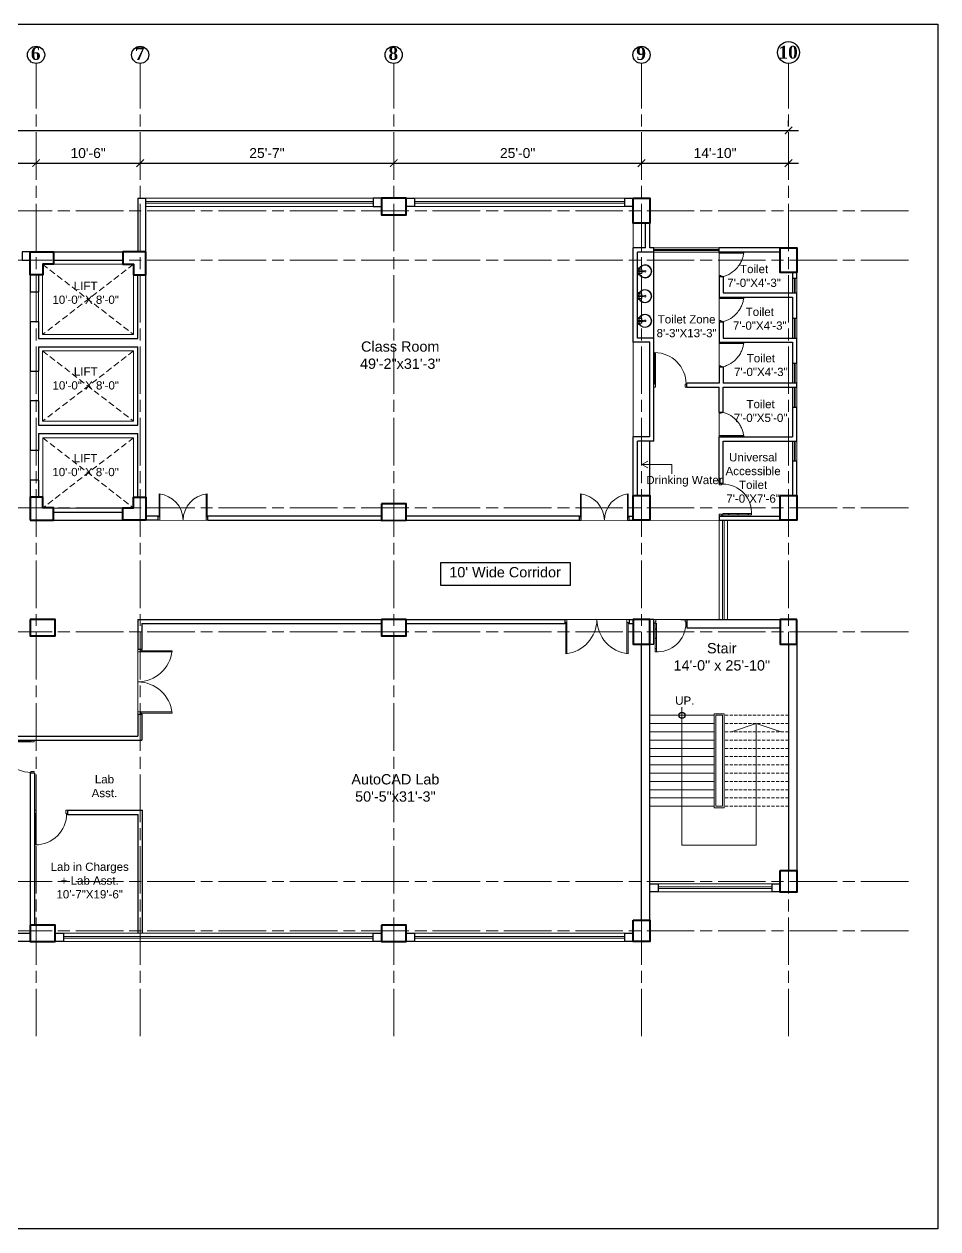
# Model space of a CAD drawing. Header units: inches. Extents: x -12 to 20935469, y -1604 to 24729220.
# Drawn here: x 20917932 to 20919039, y 24712181 to 24713639 of the extents above; entities that cross this region are included whole.
import ezdxf
from ezdxf import colors
from ezdxf.entities.mleader import LeaderData, LeaderLine
from ezdxf.math import Vec2, Vec3

# ---------------------------------------------------------------- set-up
doc = ezdxf.new("R2010")
doc.units = ezdxf.units.IN
doc.header["$LTSCALE"] = 0.03
doc.header["$MEASUREMENT"] = 0
doc.header["$PDMODE"] = 32
doc.header["$PDSIZE"] = 15
doc.linetypes.add('ACAD_ISO08W100', pattern=[36, 24, -3, 6, -3])
doc.linetypes.add('DASHED2', pattern=[0.375, 0.25, -0.125])
for name, color, linetype, lineweight in [('column', 1, 'Continuous', 40), ('Dim Line', 252, 'Continuous', 13), ('Door', 7, 'Continuous', 18), ('Dot', 253, 'Continuous', 0), ('Gas', 21, 'Continuous', 5), ('Glass Line', 252, 'Continuous', 9), ('Grid Line', 252, 'Continuous', 18), ('Hatch', 253, 'Continuous', 15), ('Main Wall', 7, 'Continuous', 30), ('RAIL', 23, 'Continuous', 13), ('STAIR', 46, 'Continuous', 15), ('TOILET FIXTURE', 142, 'Continuous', 5), ('wind.', 150, 'Continuous', 20)]:
    doc.layers.add(name, color=color, linetype=linetype, lineweight=lineweight)
doc.layers.add('FUR', color=251, linetype='Continuous')
doc.layers.add('TEXT', color=7, linetype='Continuous')
doc.styles.add('2', font='swisscl.ttf')
doc.styles.add('RomanS', font='arial.ttf', dxfattribs={"height": 12})
doc.styles.get("Standard").update_dxf_attribs({"font": 'timesbd.ttf'})
doc.dimstyles.new('Aec_Arch_I', dxfattribs={"dimscale": 96, "dimtxt": 12, "dimasz": 0.09375, "dimexe": 0.125, "dimexo": 0.125, "dimgap": 0.0625, "dimtad": 1, "dimdec": 0, "dimzin": 3, "dimdsep": 46, "dimlunit": 4, "dimtxsty": 'RomanS', "dimblk1": 'ARCHTICK', "dimblk2": 'ARCHTICK', "dimsah": 1, "dimcen": 0.09375, "dimdle": 0.125, "dimadec": 0, "dimazin": 0, "dimtfac": 0.75, "dimtdec": 0, "dimtmove": 2, "dimatfit": 3, "dimldrblk": 'ARCHTICK', "dimfxl": 1, "dimfrac": 1, "dimtolj": 1, "dimtzin": 0, "dimarcsym": 0})

# ---------------------------------------------------------------- blocks, each defined once
blk = doc.blocks.new('_ArchTick')
at = {"color": 0, "linetype": 'ByBlock', "lineweight": 35, "const_width": 0.15}
blk.add_lwpolyline([(-0.5, -0.5), (0.5, 0.5)], dxfattribs=at)
blk = doc.blocks.new('*D21')
at = {"layer": 'Defpoints', "color": 0, "transparency": 16777216}
for p in [(20831844.3, 24724578.2), (20832040.8, 24724578.2), (20832040.8, 24724578.2)]:
    blk.add_point(p, dxfattribs=at)
at = {"layer": 'Dim Line', "color": 0, "lineweight": -2, "transparency": 16777216}
for p, q in [((20831832.3, 24724578.2), (20832052.8, 24724578.2)), ((20831844.3, 24724566.2), (20831844.3, 24724566.2)), ((20832040.8, 24724566.2), (20832040.8, 24724566.2))]:
    blk.add_line(p, q, dxfattribs=at)
at = {"layer": 'Dim Line', "color": 0, "lineweight": -2, "transparency": 16777216, "xscale": 9, "yscale": 9, "zscale": 9, "rotation": 180}
blk.add_blockref('_ArchTick', (20831844.3, 24724578.2), dxfattribs=at)
at = {"layer": 'Dim Line', "color": 0, "lineweight": -2, "transparency": 16777216, "xscale": 9, "yscale": 9, "zscale": 9}
blk.add_blockref('_ArchTick', (20832040.8, 24724578.2), dxfattribs=at)
at = {"layer": 'Dim Line', "color": 0, "transparency": 16777216, "insert": (20831942.5, 24724590.3), "char_height": 12, "attachment_point": 5, "style": 'RomanS'}
blk.add_mtext('\\A1;16\'-5"', dxfattribs=at)
blk = doc.blocks.new('*D22')
at = {"layer": 'Defpoints', "color": 0, "transparency": 16777216}
for p in [(20832040.8, 24724578.2), (20832166.8, 24724578.2), (20832166.8, 24724578.2)]:
    blk.add_point(p, dxfattribs=at)
at = {"layer": 'Dim Line', "color": 0, "lineweight": -2, "transparency": 16777216}
for p, q in [((20832028.8, 24724578.2), (20832178.8, 24724578.2)), ((20832040.8, 24724566.2), (20832040.8, 24724566.2)), ((20832166.8, 24724566.2), (20832166.8, 24724566.2))]:
    blk.add_line(p, q, dxfattribs=at)
at = {"layer": 'Dim Line', "color": 0, "lineweight": -2, "transparency": 16777216, "xscale": 9, "yscale": 9, "zscale": 9, "rotation": 180}
blk.add_blockref('_ArchTick', (20832040.8, 24724578.2), dxfattribs=at)
at = {"layer": 'Dim Line', "color": 0, "lineweight": -2, "transparency": 16777216, "xscale": 9, "yscale": 9, "zscale": 9}
blk.add_blockref('_ArchTick', (20832166.8, 24724578.2), dxfattribs=at)
at = {"layer": 'Dim Line', "color": 0, "transparency": 16777216, "insert": (20832103.8, 24724590.3), "char_height": 12, "attachment_point": 5, "style": 'RomanS'}
blk.add_mtext('\\A1;10\'-6"', dxfattribs=at)
blk = doc.blocks.new('*D23')
at = {"layer": 'Defpoints', "color": 0, "transparency": 16777216}
for p in [(20832166.8, 24724578.2), (20832473.8, 24724578.2), (20832473.8, 24724578.2)]:
    blk.add_point(p, dxfattribs=at)
at = {"layer": 'Dim Line', "color": 0, "lineweight": -2, "transparency": 16777216}
for p, q in [((20832154.8, 24724578.2), (20832485.8, 24724578.2)), ((20832166.8, 24724566.2), (20832166.8, 24724566.2)), ((20832473.8, 24724566.2), (20832473.8, 24724566.2))]:
    blk.add_line(p, q, dxfattribs=at)
at = {"layer": 'Dim Line', "color": 0, "lineweight": -2, "transparency": 16777216, "xscale": 9, "yscale": 9, "zscale": 9, "rotation": 180}
blk.add_blockref('_ArchTick', (20832166.8, 24724578.2), dxfattribs=at)
at = {"layer": 'Dim Line', "color": 0, "lineweight": -2, "transparency": 16777216, "xscale": 9, "yscale": 9, "zscale": 9}
blk.add_blockref('_ArchTick', (20832473.8, 24724578.2), dxfattribs=at)
at = {"layer": 'Dim Line', "color": 0, "transparency": 16777216, "insert": (20832320.3, 24724590.3), "char_height": 12, "attachment_point": 5, "style": 'RomanS'}
blk.add_mtext('\\A1;25\'-7"', dxfattribs=at)
blk = doc.blocks.new('*D10')
at = {"layer": 'Defpoints', "color": 0, "transparency": 16777216}
for p in [(20832473.8, 24724578.2), (20832773.8, 24724578.2), (20832773.8, 24724578.2)]:
    blk.add_point(p, dxfattribs=at)
at = {"layer": 'Dim Line', "color": 0, "lineweight": -2, "transparency": 16777216}
blk.add_line((20832461.8, 24724578.2), (20832785.8, 24724578.2), dxfattribs=at)
at = {"layer": 'Dim Line', "color": 0, "lineweight": -2, "transparency": 16777216, "xscale": 9, "yscale": 9, "zscale": 9, "rotation": 180}
blk.add_blockref('_ArchTick', (20832473.8, 24724578.2), dxfattribs=at)
at = {"layer": 'Dim Line', "color": 0, "lineweight": -2, "transparency": 16777216, "xscale": 9, "yscale": 9, "zscale": 9}
blk.add_blockref('_ArchTick', (20832773.8, 24724578.2), dxfattribs=at)
at = {"layer": 'Dim Line', "color": 0, "transparency": 16777216, "insert": (20832623.8, 24724590.3), "char_height": 12, "attachment_point": 5, "style": 'RomanS'}
blk.add_mtext('\\A1;25\'-0"', dxfattribs=at)
blk = doc.blocks.new('*D11')
at = {"layer": 'Defpoints', "color": 0, "transparency": 16777216}
for p in [(20832773.8, 24724578.2), (20832951.8, 24724578.2), (20832951.8, 24724578.2)]:
    blk.add_point(p, dxfattribs=at)
at = {"layer": 'Dim Line', "color": 0, "lineweight": -2, "transparency": 16777216}
for p, q in [((20832761.8, 24724578.2), (20832963.8, 24724578.2)), ((20832951.8, 24724566.2), (20832951.8, 24724566.2))]:
    blk.add_line(p, q, dxfattribs=at)
at = {"layer": 'Dim Line', "color": 0, "lineweight": -2, "transparency": 16777216, "xscale": 9, "yscale": 9, "zscale": 9, "rotation": 180}
blk.add_blockref('_ArchTick', (20832773.8, 24724578.2), dxfattribs=at)
at = {"layer": 'Dim Line', "color": 0, "lineweight": -2, "transparency": 16777216, "xscale": 9, "yscale": 9, "zscale": 9}
blk.add_blockref('_ArchTick', (20832951.8, 24724578.2), dxfattribs=at)
at = {"layer": 'Dim Line', "color": 0, "transparency": 16777216, "insert": (20832862.8, 24724590.3), "char_height": 12, "attachment_point": 5, "style": 'RomanS'}
blk.add_mtext('\\A1;14\'-10"', dxfattribs=at)
blk = doc.blocks.new('*D13')
at = {"layer": 'Defpoints', "color": 0, "transparency": 16777216}
for p in [(20830948.3, 24724610.7), (20832951.8, 24724617.8), (20832951.8, 24724610.7)]:
    blk.add_point(p, dxfattribs=at)
at = {"layer": 'Dim Line', "color": 0, "lineweight": -2, "transparency": 16777216}
for p, q in [((20830948.3, 24724622.7), (20830948.3, 24724629.8)), ((20832951.8, 24724622.7), (20832951.8, 24724629.8)), ((20830936.3, 24724617.8), (20832963.8, 24724617.8))]:
    blk.add_line(p, q, dxfattribs=at)
at = {"layer": 'Dim Line', "color": 0, "lineweight": -2, "transparency": 16777216, "xscale": 9, "yscale": 9, "zscale": 9, "rotation": 180}
blk.add_blockref('_ArchTick', (20830948.3, 24724617.8), dxfattribs=at)
at = {"layer": 'Dim Line', "color": 0, "lineweight": -2, "transparency": 16777216, "xscale": 9, "yscale": 9, "zscale": 9}
blk.add_blockref('_ArchTick', (20832951.8, 24724617.8), dxfattribs=at)
at = {"layer": 'Dim Line', "color": 0, "transparency": 16777216, "insert": (20831950, 24724629.9), "char_height": 12, "attachment_point": 5, "style": 'RomanS'}
blk.add_mtext('\\A1;166\'-11"', dxfattribs=at)
blk = doc.blocks.new('Door_45')
at = {"layer": 'Door'}
for p, q in [((1.5, 5), (1.5, 44)), ((1.5, 40), (2.2, 40)), ((2.2, 40), (2.2, 39.5)), ((2.2, 39.5), (2.7, 39.5)), ((2.7, 39.5), (2.7, 40)), ((2.7, 40), (3.5, 40)), ((3.5, 44), (3.5, 5)), ((1.5, 25.8), (2.2, 25.8)), ((2.2, 25.8), (2.2, 25.3)), ((2.2, 25.3), (2.7, 25.3)), ((2.7, 25.8), (3.5, 25.8)), ((2.7, 25.3), (2.7, 25.8)), ((0, 0), (0, 5)), ((0, 5), (1.5, 5)), ((1.5, 12.6), (2.2, 12.6)), ((3.5, 5), (1.5, 5)), ((1.5, 5), (1.5, 3)), ((1.5, 3), (2.5, 3)), ((2.2, 12.6), (2.2, 13.1)), ((2.2, 13.1), (2.7, 13.1)), ((2.5, 3), (2.5, 0)), ((2.7, 13.1), (2.7, 12.6)), ((2.7, 12.6), (3.5, 12.6)), ((42.5, 3), (42.5, 0)), ((43.5, 3), (42.5, 3)), ((45, 5), (43.5, 5)), ((43.5, 5), (43.5, 3)), ((45, 0), (45, 5)), ((2.5, 0), (0, 0)), ((42.5, 0), (45, 0))]:
    blk.add_line(p, q, dxfattribs=at)
blk.add_arc((4.7, 5.3), 38.8, 359.6233, 94.6685, dxfattribs=at)
blk = doc.blocks.new('sssss-flat-876')
at = {"layer": 'Door', "linetype": 'Continuous', "ltscale": 3}
blk.add_line((3666.5, 84027.2), (3666.5, 84055.7), dxfattribs=at)
at = {"layer": 'Door', "linetype": 'Continuous', "ltscale": 3, "extrusion": (-7.21527e-09, -3.35624e-18, 1), "elevation": 0}
for points in [[(3666.5, 84057.2), (3666.5, 84055.7), (3668.4, 84055.7), (3668.4, 84056.5), (3670.2, 84056.5), (3670.2, 84057.2)], [(3668.4, 84055.7), (3696.2, 84055.7), (3696.2, 84056.5), (3668.4, 84056.5)]]:
    blk.add_lwpolyline(points, close=True, dxfattribs=at)
at = {"layer": 'Door', "linetype": 'Continuous', "ltscale": 3, "flags": 128}
blk.add_lwpolyline([(3670.2, 84027.2, 0.04096), (3675.5, 84028.9, 0.082496), (3684.9, 84034.8, 0.052187), (3689.7, 84040, 0.043988), (3692.9, 84045, 0.036571), (3694.8, 84049.6, 0.034751), (3695.9, 84054.2, 0.011435), (3696.2, 84055.7)], format="xyb", dxfattribs=at)
at = {"layer": 'Door', "linetype": 'Continuous', "ltscale": 3}
blk.add_lwpolyline([(3666.5, 84027.2), (3666.5, 84028.7), (3668.4, 84028.7), (3668.4, 84027.9), (3670.2, 84027.9), (3670.2, 84027.2)], close=True, dxfattribs=at)
blk = doc.blocks.new('7-flat-72')
at = {"layer": 'Glass Line', "color": 8, "ltscale": 20}
for p, q in [((-64478.7, 376960.5), (-64480.3, 376960.5)), ((-64480.3, 376959.5), (-64480.3, 376960.5)), ((-64480.3, 376959.5), (-64480.3, 376960.5)), ((-64478.7, 376959.5), (-64480.3, 376959.5)), ((-64480.3, 376959.1), (-64480.3, 376959.4)), ((-64478.7, 376959.4), (-64480.3, 376959.4)), ((-64478.7, 376959.1), (-64480.3, 376959.1)), ((-64480.2, 376959.4), (-64480.2, 376959.5)), ((-64480.1, 376959.5), (-64480.1, 376960.5)), ((-64479.9, 376959.5), (-64479.9, 376960.5)), ((-64479.5, 376959.5), (-64479.5, 376960.5)), ((-64479.1, 376959.5), (-64479.1, 376960.5)), ((-64478.9, 376959.5), (-64478.9, 376960.5)), ((-64478.9, 376959.4), (-64478.9, 376959.5)), ((-64478.8, 376959.5), (-64478.8, 376960.5)), ((-64478.7, 376959.5), (-64478.7, 376960.5)), ((-64478.7, 376959.1), (-64478.7, 376959.4)), ((-64475.1, 376959.4), (-64476.9, 376959.4)), ((-64476.9, 376959.1), (-64476.9, 376959.4)), ((-64475.1, 376959.1), (-64476.9, 376959.1)), ((-64476.6, 376959.4), (-64476.6, 376966.6)), ((-64475.5, 376966.6), (-64476.6, 376966.6)), ((-64475.5, 376959.4), (-64475.5, 376966.6)), ((-64475.1, 376959.1), (-64475.1, 376959.4)), ((-64473.3, 376960.5), (-64471.7, 376960.5)), ((-64473.3, 376959.5), (-64473.3, 376960.5)), ((-64473.3, 376959.5), (-64473.3, 376960.5)), ((-64473.3, 376959.5), (-64471.7, 376959.5)), ((-64473.3, 376959.1), (-64473.3, 376959.4)), ((-64473.3, 376959.4), (-64471.7, 376959.4)), ((-64473.3, 376959.1), (-64471.7, 376959.1)), ((-64473.1, 376959.5), (-64473.1, 376960.5)), ((-64473.1, 376959.4), (-64473.1, 376959.5)), ((-64472.9, 376959.5), (-64472.9, 376960.5)), ((-64472.5, 376959.5), (-64472.5, 376960.5)), ((-64472.1, 376959.5), (-64472.1, 376960.5)), ((-64471.9, 376959.5), (-64471.9, 376960.5)), ((-64471.9, 376959.4), (-64471.9, 376959.5)), ((-64471.8, 376959.5), (-64471.8, 376960.5)), ((-64471.7, 376959.5), (-64471.7, 376960.5)), ((-64471.7, 376959.1), (-64471.7, 376959.4))]:
    blk.add_line(p, q, dxfattribs=at)
blk.add_circle((-64476, 376968.4, 0), 1.08, dxfattribs=at)
for radius, start, end in [(8.1, 273.8334, 266.1883), (7.55, 274.115, 265.9068)]:
    blk.add_arc((-64476, 376968.4, 0), radius, start, end, dxfattribs=at)
blk = doc.blocks.new('SFSFSFS-flat-72')
at = {"layer": 'TOILET FIXTURE', "ltscale": 0.2}
blk.add_lwpolyline([(-3918.5, -3608.1), (-3918.5, -3602.7), (-3923.9, -3602.7), (-3923.9, -3608.1)], close=True, dxfattribs=at)
at = {"layer": 'TOILET FIXTURE', "ltscale": 20}
blk.add_blockref('7-flat-72', (60554.8, -380567.2), dxfattribs=at)
blk = doc.blocks.new('$D40')
at = {"layer": 'Door'}
for p, q in [((1, 4), (1, 42)), ((2, 0), (2, 42)), ((1, 5), (0, 5)), ((2, 0), (0, 0)), ((2, 4), (1, 4)), ((39, 4), (38, 4)), ((38, 4), (38, 0)), ((40, 0), (38, 0)), ((40, 5), (39, 5)), ((39, 5), (39, 4))]:
    blk.add_line(p, q, dxfattribs=at)
blk.add_arc((1, 4), 38, 0, 90, dxfattribs=at)
blk = doc.blocks.new('A$C36295410')
at = {"layer": 'Door'}
for p, q in [((1, 4), (1, 32)), ((2, 0), (2, 32)), ((58, 0), (58, 32)), ((59, 4), (59, 32)), ((1, 5), (0, 5)), ((2, 4), (1, 4)), ((58, 4), (59, 4)), ((59, 5), (60, 5)), ((2, 0), (0, 0)), ((58, 0), (60, 0))]:
    blk.add_line(p, q, dxfattribs=at)
for centre, start, end in [((-2.5, -0.3), 0.5906, 83.7783), ((62.5, -0.3), 96.2217, 179.4094)]:
    blk.add_arc(centre, 32.5, start, end, dxfattribs=at)
blk = doc.blocks.new('fff')
at = {"layer": 'Grid Line', "color": 252, "linetype": 'ACAD_ISO08W100', "lineweight": 9, "ltscale": 80, "true_color": 0x939598}
for p, q in [((20832040.8, 24723521.1), (20832040.8, 24724698.8)), ((20832166.8, 24723521.1), (20832166.8, 24724698.8)), ((20832473.8, 24723521.1), (20832473.8, 24724698.8)), ((20832773.8, 24723521.1), (20832773.8, 24724698.8)), ((20832951.8, 24723521.1), (20832951.8, 24724698.8)), ((20833096.9, 24724520.6), (20830726.1, 24724520.6)), ((20833096.9, 24724460.6), (20830726.1, 24724460.6)), ((20833096.9, 24724160.7), (20830726.1, 24724160.7)), ((20833096.9, 24724010.7), (20830726.1, 24724010.7)), ((20833096.9, 24723708.7), (20830726.1, 24723708.7)), ((20833096.9, 24723648.8), (20830726.1, 24723648.8))]:
    blk.add_line(p, q, dxfattribs=at)
at = {"layer": 'Dim Line'}
for base, p1, p2, picture, middle in [((20832951.7523, 24724617.8128), (20830948.3088, 24724610.7482), (20832951.7523, 24724610.7482), '*D13', (20831950.0306, 24724629.9397)), ((20832040.7792, 24724578.1666), (20831844.25, 24724578.1666), (20832040.7792, 24724578.1666), '*D21', (20831942.5146, 24724590.2934)), ((20832166.8, 24724578.2), (20832040.8, 24724578.2), (20832166.8, 24724578.2), '*D22', (20832103.8, 24724590.3)), ((20832473.8, 24724578.2), (20832166.8, 24724578.2), (20832473.8, 24724578.2), '*D23', (20832320.3, 24724590.3)), ((20832773.8, 24724578.2), (20832473.8, 24724578.2), (20832773.8, 24724578.2), '*D10', (20832623.8, 24724590.3)), ((20832951.8, 24724578.2), (20832773.8, 24724578.2), (20832951.8, 24724578.2), '*D11', (20832862.8, 24724590.3))]:
    dim = blk.add_linear_dim(base=base, p1=p1, p2=p2, dimstyle='Aec_Arch_I', dxfattribs=at)
    dim.commit()
    dim.dimension.update_dxf_attribs({"geometry": picture, "text_midpoint": middle})

msp = doc.modelspace()

# ---------------------------------------------------------------- linework, layer by layer
for p, q in [((20918867.7, 24713368.2), (20918867.7, 24713368.2)), ((20918694.7, 24713259), (20918694.7, 24713363.2)), ((20918689.7, 24713068.3), (20918689.7, 24713134.4)), ((20918778.7, 24713043.5), (20918773.7, 24713043.5)), ((20918727.5, 24712918.4), (20918829.7, 24712918.4)), ((20918074.7, 24712881.8), (20918069.7, 24712881.8))]:
    msp.add_line(p, q)
msp.add_lwpolyline([(20918436.7, 24712987.4), (20918593.3, 24712987.4), (20918593.3, 24712959.3), (20918436.7, 24712959.3)], close=True)
msp.add_circle((20918728.7, 24712802.3), 3.61)
at = {"layer": 'column', "lineweight": 40, "ltscale": 20}
for points in [[(20918364.7, 24713428.2), (20918364.7, 24713408.2), (20918394.7, 24713408.2), (20918394.7, 24713428.2)], [(20918669.7, 24713428.2), (20918689.7, 24713428.2), (20918689.7, 24713398.2), (20918669.7, 24713398.2)], [(20918847.6, 24713368.2), (20918867.7, 24713368.2), (20918867.7, 24713338.2), (20918847.6, 24713338.2)], [(20918669.7, 24713068.3), (20918689.7, 24713068.3), (20918689.7, 24713038.4), (20918669.7, 24713038.4)], [(20918847.6, 24713068.4), (20918867.7, 24713068.4), (20918867.7, 24713038.4), (20918847.6, 24713038.4)], [(20918364.7, 24713058.3), (20918364.7, 24713038.3), (20918394.7, 24713038.4), (20918394.7, 24713058.4)], [(20917939.7, 24712918.4), (20917939.7, 24712898.4), (20917969.7, 24712898.4), (20917969.7, 24712918.4)], [(20918364.7, 24712918.4), (20918364.7, 24712898.4), (20918394.7, 24712898.4), (20918394.7, 24712918.4)], [(20918689.7, 24712918.4), (20918669.7, 24712918.4), (20918669.7, 24712888.4), (20918689.7, 24712888.4)], [(20918867.7, 24712918.4), (20918847.7, 24712918.4), (20918847.7, 24712888.4), (20918867.7, 24712888.4)], [(20918847.7, 24712614.3), (20918867.7, 24712614.3), (20918867.7, 24712588.3), (20918847.7, 24712588.3)], [(20918669.7, 24712554.4), (20918689.7, 24712554.4), (20918689.7, 24712528.4), (20918669.7, 24712528.4)], [(20917939.7, 24712548.4), (20917939.7, 24712528.4), (20917969.7, 24712528.4), (20917969.7, 24712548.4)], [(20918364.7, 24712548.4), (20918364.7, 24712528.4), (20918394.7, 24712528.4), (20918394.7, 24712548.4)]]:
    msp.add_lwpolyline(points, close=True, dxfattribs=at)
for points in [[(20917939.7, 24713363.4), (20917967.7, 24713363.4), (20917967.7, 24713348.4), (20917954.7, 24713348.4), (20917954.7, 24713335.4), (20917939.7, 24713335.4), (20917939.7, 24713363.4)], [(20918079.7, 24713363.4), (20918051.7, 24713363.4), (20918051.7, 24713348.4), (20918064.7, 24713348.4), (20918064.7, 24713335.4), (20918079.7, 24713335.4), (20918079.7, 24713363.4)], [(20917939.7, 24713038.4), (20917967.7, 24713038.4), (20917967.7, 24713053.4), (20917954.7, 24713053.4), (20917954.7, 24713066.4), (20917939.7, 24713066.4), (20917939.7, 24713038.4)], [(20918079.7, 24713038.4), (20918051.7, 24713038.4), (20918051.7, 24713053.4), (20918064.7, 24713053.4), (20918064.7, 24713066.4), (20918079.7, 24713066.4), (20918079.7, 24713038.4)]]:
    msp.add_lwpolyline(points, dxfattribs=at)
at = {"layer": 'Defpoints'}
msp.add_lwpolyline([(20916599.7, 24713639.1), (20919038.5, 24713639.1), (20919038.5, 24712180.6), (20916599.7, 24712180.6)], close=True, dxfattribs=at)
at = {"layer": 'Door'}
for p, q in [((20918589.3, 24712918.4), (20918586.7, 24712918.4)), ((20918588, 24712913.3), (20918586.7, 24712913.3)), ((20918588, 24712914.6), (20918588, 24712876.8)), ((20918589.3, 24712914.6), (20918588, 24712914.6)), ((20918589.3, 24712918.4), (20918589.3, 24712876.8)), ((20918662.1, 24712918.4), (20918662.1, 24712876.8)), ((20918662.1, 24712918.4), (20918664.7, 24712918.4)), ((20918662.1, 24712914.6), (20918663.4, 24712914.6)), ((20918663.4, 24712914.6), (20918663.4, 24712876.8)), ((20918663.4, 24712913.3), (20918664.7, 24712913.3)), ((20918069.7, 24712879.2), (20918069.7, 24712881.8)), ((20918069.7, 24712879.2), (20918111.3, 24712879.2)), ((20918073.4, 24712880.5), (20918111.3, 24712880.5)), ((20918073.4, 24712879.2), (20918073.4, 24712880.5)), ((20918074.7, 24712880.5), (20918074.7, 24712881.8)), ((20918069.7, 24712806.4), (20918111.3, 24712806.4)), ((20918069.7, 24712806.4), (20918069.7, 24712803.8)), ((20918073.4, 24712806.4), (20918073.4, 24712805.1)), ((20918073.4, 24712805.1), (20918111.3, 24712805.1)), ((20918074.7, 24712805.1), (20918074.7, 24712803.8))]:
    msp.add_line(p, q, dxfattribs=at)
for centre, start, end in [((20918583.4, 24712918.8), 276.2217, 359.4094), ((20918668, 24712918.8), 180.5906, 263.7783), ((20918069.3, 24712885.1), 270.5906, 353.7783), ((20918069.3, 24712800.5), 6.2217, 89.4094)]:
    msp.add_arc(centre, 42.3, start, end, dxfattribs=at)
at = {"layer": 'Dot', "linetype": 'DASHED2', "lineweight": 0, "ltscale": 1000}
for points in [[(20917954.6, 24713348.4), (20918064.7, 24713263.4), (20918064.7, 24713348.4), (20917954.6, 24713263.4)], [(20917954.6, 24713243.4), (20918064.7, 24713158.4), (20918064.7, 24713243.4), (20917954.6, 24713158.4)], [(20917954.7, 24713138.4), (20918064.8, 24713053.2), (20918064.8, 24713138.4), (20917954.7, 24713053.2)]]:
    msp.add_lwpolyline(points, dxfattribs=at)
at = {"layer": 'Gas', "color": 0, "lineweight": 5}
for points in [[(20917954.6, 24713263.4), (20918064.7, 24713263.4), (20918064.7, 24713348.4), (20917954.6, 24713348.4)], [(20917954.6, 24713158.4), (20918064.7, 24713158.4), (20918064.7, 24713243.4), (20917954.6, 24713243.4)], [(20917954.7, 24713053.2), (20918064.8, 24713053.2), (20918064.8, 24713138.4), (20917954.7, 24713138.4)], [(20918767.7, 24712804.3), (20918779.7, 24712804.3), (20918779.7, 24712690.3), (20918767.7, 24712690.3)], [(20918769.7, 24712802.3), (20918777.7, 24712802.3), (20918777.7, 24712692.3), (20918769.7, 24712692.3)]]:
    msp.add_lwpolyline(points, close=True, dxfattribs=at)
at = {"layer": 'Gas', "color": 0, "lineweight": 35}
msp.add_lwpolyline([(20917939.7, 24713038.4), (20917939.7, 24713038.4)], dxfattribs=at)
at = {"layer": 'Hatch'}
msp.add_line((20918669.7, 24713368.2), (20918669.7, 24713398.2), dxfattribs=at)
at = {"layer": 'Hatch', "lineweight": 0}
for p, q in [((20917939.7, 24713353.4), (20917939.7, 24713038.4)), ((20917939.7, 24713038.2), (20918773.7, 24713038.4)), ((20918773.7, 24712918.4), (20918069.7, 24712918.4)), ((20918069.7, 24712803.8), (20918069.7, 24712881.8))]:
    msp.add_line(p, q, dxfattribs=at)
at = {"layer": 'Hatch', "lineweight": 5}
msp.add_line((20918669.7, 24713139.4), (20918669.7, 24713254), dxfattribs=at)
at = {"layer": 'Main Wall', "lineweight": 30}
for p, q in [((20918069.7, 24713428.2), (20918079.7, 24713428.2)), ((20918069.7, 24713428.2), (20918069.7, 24713363.4)), ((20918079.7, 24713066.4), (20918079.7, 24713428.2)), ((20918364.7, 24713428.2), (20918354.7, 24713428.2)), ((20918354.7, 24713428.2), (20918354.7, 24713418.2)), ((20918659.7, 24713428.2), (20918669.7, 24713428.2)), ((20918659.7, 24713418.2), (20918659.7, 24713428.2)), ((20918354.7, 24713418.2), (20918364.7, 24713418.2)), ((20918669.7, 24713418.2), (20918659.7, 24713418.2)), ((20918684.7, 24713368.2), (20918684.7, 24713398.2)), ((20918689.7, 24713368.2), (20918689.7, 24713398.2)), ((20918669.7, 24713254), (20918669.7, 24713368.2)), ((20918684.7, 24713368.2), (20918669.7, 24713368.2)), ((20918694.7, 24713368.2), (20918689.7, 24713368.2)), ((20918694.7, 24713363.2), (20918694.7, 24713368.2)), ((20918847.6, 24713368.2), (20918773.7, 24713368.2)), ((20918773.7, 24713363.2), (20918773.7, 24713368.2)), ((20917949.7, 24713363.4), (20918069.7, 24713363.4)), ((20917967.7, 24713353.4), (20918051.7, 24713353.4)), ((20918674.7, 24713259), (20918674.7, 24713363.2)), ((20918694.7, 24713363.2), (20918674.7, 24713363.2)), ((20918847.6, 24713363.2), (20918773.7, 24713363.2)), ((20918867.7, 24713331.6), (20918867.7, 24713338.2)), ((20918778.7, 24713333.2), (20918773.7, 24713333.2)), ((20918778.7, 24713333.2), (20918778.7, 24713313.6)), ((20917939.7, 24713314.9), (20917949.7, 24713314.9)), ((20918773.7, 24713308.6), (20918862.7, 24713308.6)), ((20918778.7, 24713313.6), (20918867.7, 24713313.6)), ((20918867.7, 24713283), (20918867.7, 24713313.6)), ((20917939.7, 24713278.9), (20917949.7, 24713278.9)), ((20918773.7, 24713278.6), (20918778.7, 24713278.6)), ((20918778.7, 24713278.6), (20918778.7, 24713259)), ((20917949.7, 24713258.4), (20918069.7, 24713258.4)), ((20918689.7, 24713254), (20918669.7, 24713254)), ((20918694.7, 24713259), (20918674.7, 24713259)), ((20918689.7, 24713139.4), (20918689.7, 24713254)), ((20918694.7, 24713204.4), (20918694.7, 24713259)), ((20918773.7, 24713254), (20918862.7, 24713254)), ((20918778.7, 24713259), (20918867.7, 24713259)), ((20918862.7, 24713254), (20918862.7, 24713228.4)), ((20918867.7, 24713228.4), (20918867.7, 24713259)), ((20917949.7, 24713248.4), (20918069.7, 24713248.4)), ((20918773.7, 24713224), (20918778.7, 24713224)), ((20918867.7, 24713228.4), (20918862.7, 24713228.4)), ((20917939.7, 24713218.9), (20917949.7, 24713218.9)), ((20918694.7, 24713134.4), (20918694.7, 24713204.4)), ((20918734.7, 24713199.4), (20918734.7, 24713204.4)), ((20918734.7, 24713199.4), (20918773.7, 24713199.4)), ((20918773.7, 24713169.4), (20918773.7, 24713199.4)), ((20918867.7, 24713204.4), (20918778.7, 24713204.4)), ((20918778.7, 24713199.4), (20918867.7, 24713199.4)), ((20918778.7, 24713169.4), (20918778.7, 24713199.4)), ((20918867.7, 24713199.4), (20918867.7, 24713204.4)), ((20917949.7, 24713182.9), (20917939.7, 24713182.9)), ((20918773.7, 24713169.4), (20918778.7, 24713169.4)), ((20918862.7, 24713175.4), (20918867.7, 24713175.4)), ((20918862.7, 24713175.4), (20918862.7, 24713139.4)), ((20918867.7, 24713134.4), (20918867.7, 24713175.4)), ((20917949.7, 24713153.4), (20918069.7, 24713153.4)), ((20917949.7, 24713143.4), (20918069.7, 24713143.4)), ((20918669.7, 24713068.3), (20918669.7, 24713139.4)), ((20918689.7, 24713139.4), (20918669.7, 24713139.4)), ((20918674.7, 24713068.3), (20918674.7, 24713134.4)), ((20918694.7, 24713134.4), (20918674.7, 24713134.4)), ((20918773.7, 24713083.5), (20918773.7, 24713139.4)), ((20918773.7, 24713139.4), (20918862.7, 24713139.4)), ((20918778.7, 24713083.5), (20918778.7, 24713134.4)), ((20918778.7, 24713134.4), (20918867.7, 24713134.4)), ((20917949.7, 24713122.9), (20917939.7, 24713122.9)), ((20918862.7, 24713110.4), (20918862.7, 24713068.3)), ((20918862.7, 24713110.4), (20918867.7, 24713110.4)), ((20918867.7, 24713068.3), (20918867.7, 24713110.4)), ((20917949.7, 24713086.9), (20917939.7, 24713086.9)), ((20918773.7, 24713083.5), (20918778.7, 24713083.5)), ((20917967.7, 24713038.4), (20918051.7, 24713038.4)), ((20918094.7, 24713043.4), (20918079.7, 24713043.4)), ((20918094.7, 24713038.4), (20918079.7, 24713038.4)), ((20918094.7, 24713038.4), (20918094.7, 24713043.4)), ((20918364.7, 24713043.3), (20918154.7, 24713043.3)), ((20918154.7, 24713038.3), (20918154.7, 24713043.3)), ((20918364.7, 24713038.3), (20918154.7, 24713038.3)), ((20918604.7, 24713043.5), (20918394.7, 24713043.4)), ((20918604.7, 24713038.3), (20918394.7, 24713038.3)), ((20918604.7, 24713043.5), (20918604.7, 24713038.3)), ((20918604.7, 24713038.3), (20918604.7, 24713043.5)), ((20918773.7, 24713043.5), (20918847.6, 24713043.5)), ((20918773.7, 24713043.5), (20918773.7, 24713038.5)), ((20918773.7, 24713038.5), (20918847.6, 24713038.5)), ((20918069.7, 24712918.4), (20918364.7, 24712918.4)), ((20918069.7, 24712918.4), (20918069.7, 24712881.8)), ((20918074.7, 24712913.4), (20918364.7, 24712913.4)), ((20918074.7, 24712913.4), (20918074.7, 24712881.8)), ((20918394.7, 24712918.4), (20918586.7, 24712918.4)), ((20918394.7, 24712913.4), (20918586.7, 24712913.4)), ((20918586.7, 24712918.4), (20918586.7, 24712913.4)), ((20918664.7, 24712918.4), (20918669.7, 24712918.4)), ((20918664.7, 24712918.4), (20918664.7, 24712913.4)), ((20918664.7, 24712913.4), (20918669.7, 24712913.4)), ((20918679.7, 24712918.3), (20918689.7, 24712918.3)), ((20918694.7, 24712918.3), (20918689.7, 24712918.3)), ((20918694.7, 24712888.3), (20918694.7, 24712918.3)), ((20918734.7, 24712918.4), (20918847.7, 24712918.4)), ((20918734.7, 24712918.3), (20918734.7, 24712908.3)), ((20918734.7, 24712908.3), (20918847.7, 24712908.3)), ((20918679.7, 24712554.4), (20918679.7, 24712888.4)), ((20918689.7, 24712554.4), (20918689.7, 24712888.4)), ((20918689.7, 24712888.3), (20918694.7, 24712888.3)), ((20918857.7, 24712888.3), (20918857.7, 24712614.3)), ((20918867.7, 24712888.3), (20918867.7, 24712614.3)), ((20918069.7, 24712803.8), (20918069.7, 24712777.2)), ((20918069.7, 24712803.8), (20918074.7, 24712803.8)), ((20918074.7, 24712803.8), (20918074.7, 24712772.2)), ((20917883.4, 24712777.2), (20918069.7, 24712777.2)), ((20917883.4, 24712772.2), (20918074.7, 24712772.2)), ((20917944.4, 24712732.2), (20917939.4, 24712732.2)), ((20917939.7, 24712732.2), (20917939.7, 24712548.4)), ((20917944.7, 24712732.2), (20917944.7, 24712548.4)), ((20917984.7, 24712687.4), (20918075.4, 24712687.4)), ((20917984.7, 24712687.4), (20917984.7, 24712682.4)), ((20917984.7, 24712682.4), (20918070.2, 24712682.4)), ((20918070.4, 24712538.4), (20918070.2, 24712682.4)), ((20918075.4, 24712538.4), (20918075.4, 24712687.4)), ((20918699.7, 24712598.5), (20918699.7, 24712588.5))]:
    msp.add_line(p, q, dxfattribs=at)
for points in [[(20918394.7, 24713428.2), (20918404.7, 24713428.2), (20918404.7, 24713418.2), (20918394.7, 24713418.2)], [(20917939.7, 24713363.4), (20917929.7, 24713363.4), (20917929.7, 24713353.4), (20917939.7, 24713353.4)], [(20918862.7, 24713338.2), (20918862.7, 24713331.6)], [(20917939.7, 24713335.4), (20917939.7, 24713314.9)], [(20917949.7, 24713335.4), (20917949.7, 24713314.9)], [(20918069.7, 24713258.4), (20918069.7, 24713335.4)], [(20918773.7, 24713333.2), (20918773.7, 24713308.6)], [(20918862.7, 24713331.6), (20918867.7, 24713331.6)], [(20918862.7, 24713308.6), (20918862.7, 24713283)], [(20917939.7, 24713278.9), (20917939.7, 24713218.9)], [(20917949.7, 24713278.9), (20917949.7, 24713258.4)], [(20918773.7, 24713278.6), (20918773.7, 24713254)], [(20918862.7, 24713283), (20918867.7, 24713283)], [(20917949.7, 24713248.4), (20917949.7, 24713218.9)], [(20918069.7, 24713153.4), (20918069.7, 24713248.4)], [(20918773.7, 24713224), (20918773.7, 24713204.4)], [(20918778.7, 24713224), (20918778.7, 24713204.4)], [(20918773.7, 24713204.4), (20918734.7, 24713204.4)], [(20917939.7, 24713182.9), (20917939.7, 24713122.9)], [(20917949.7, 24713182.9), (20917949.7, 24713153.4)], [(20917949.7, 24713143.4), (20917949.7, 24713122.9)], [(20918069.7, 24713066.4), (20918069.7, 24713143.4)], [(20917939.7, 24713086.9), (20917939.7, 24713066.4), (20917939.7, 24713066.4)], [(20917949.7, 24713086.9), (20917949.7, 24713066.4)], [(20917967.7, 24713048.4), (20918051.7, 24713048.4)], [(20918699.7, 24712588.5), (20918689.7, 24712588.5), (20918689.7, 24712598.5), (20918699.7, 24712598.5)], [(20918847.7, 24712588.5), (20918837.7, 24712588.5), (20918837.7, 24712598.5), (20918847.7, 24712598.5)], [(20917939.7, 24712528.4), (20917917.7, 24712528.4), (20917917.7, 24712538.4), (20917939.7, 24712538.4)], [(20917969.7, 24712538.4), (20917979.7, 24712538.4), (20917979.7, 24712528.4), (20917969.7, 24712528.4)], [(20918364.7, 24712528.4), (20918354.7, 24712528.4), (20918354.7, 24712538.4), (20918364.7, 24712538.4)], [(20918394.7, 24712538.4), (20918404.7, 24712538.4), (20918404.7, 24712528.4), (20918394.7, 24712528.4)], [(20918669.7, 24712528.4), (20918659.7, 24712528.4), (20918659.7, 24712538.4), (20918669.7, 24712538.4)]]:
    msp.add_lwpolyline(points, dxfattribs=at)
at = {"layer": 'Main Wall', "lineweight": 13}
for points in [[(20917939.7, 24713278.9), (20917949.7, 24713278.9), (20917949.7, 24713314.9), (20917939.7, 24713314.9)], [(20917939.7, 24713182.9), (20917949.7, 24713182.9), (20917949.7, 24713218.9), (20917939.7, 24713218.9)], [(20917939.7, 24713086.9), (20917949.7, 24713086.9), (20917949.7, 24713122.9), (20917939.7, 24713122.9)]]:
    msp.add_lwpolyline(points, close=True, dxfattribs=at)
at = {"layer": 'Main Wall', "lineweight": 30}
msp.add_lwpolyline([(20918664.7, 24713043.3), (20918669.7, 24713043.3), (20918669.7, 24713038.3), (20918664.7, 24713038.3)], close=True, dxfattribs=at)
at = {"layer": 'RAIL', "lineweight": 9}
for p, q in [((20918728.7, 24712812.1), (20918728.7, 24712645.3)), ((20918689.7, 24712782.3), (20918767.7, 24712782.3)), ((20918788.7, 24712782.3), (20918818.7, 24712792.3)), ((20918818.7, 24712645.3), (20918818.7, 24712792.3)), ((20918818.7, 24712792.3), (20918848.7, 24712782.3)), ((20918728.7, 24712645.3), (20918818.7, 24712645.3))]:
    msp.add_line(p, q, dxfattribs=at)
at = {"layer": 'STAIR', "color": 253, "lineweight": 5}
for p, q in [((20918680.1, 24713106.1), (20918687.4, 24713110.1)), ((20918680.1, 24713106.1), (20918716.3, 24713106.1)), ((20918680.1, 24713106.1), (20918687.4, 24713102)), ((20918716.3, 24713106.1), (20918716.3, 24713094.8))]:
    msp.add_line(p, q, dxfattribs=at)
at = {"layer": 'STAIR', "color": 32, "lineweight": 5}
for p, q in [((20918767.7, 24712802.3), (20918689.7, 24712802.3)), ((20918767.7, 24712792.3), (20918689.7, 24712792.3)), ((20918749.7, 24712782.3), (20918689.7, 24712782.3)), ((20918767.7, 24712772.3), (20918689.7, 24712772.3)), ((20918767.7, 24712762.3), (20918689.7, 24712762.3)), ((20918767.7, 24712752.3), (20918689.7, 24712752.3)), ((20918767.7, 24712742.3), (20918689.7, 24712742.3)), ((20918767.7, 24712732.3), (20918689.7, 24712732.3)), ((20918767.7, 24712722.3), (20918689.7, 24712722.3)), ((20918767.7, 24712712.3), (20918689.7, 24712712.3)), ((20918767.7, 24712702.3), (20918689.7, 24712702.3)), ((20918767.7, 24712692.3), (20918689.7, 24712692.3))]:
    msp.add_line(p, q, dxfattribs=at)
at = {"layer": 'STAIR', "color": 32, "linetype": 'DASHED2', "lineweight": 5, "ltscale": 500}
for p, q in [((20918857.7, 24712802.3), (20918779.7, 24712802.3)), ((20918857.7, 24712792.3), (20918779.7, 24712792.3)), ((20918857.7, 24712782.3), (20918779.7, 24712782.3)), ((20918857.7, 24712772.3), (20918779.7, 24712772.3)), ((20918857.7, 24712762.3), (20918779.7, 24712762.3)), ((20918857.7, 24712752.3), (20918779.7, 24712752.3)), ((20918857.7, 24712742.3), (20918779.7, 24712742.3)), ((20918857.7, 24712732.3), (20918779.7, 24712732.3)), ((20918857.7, 24712722.3), (20918779.7, 24712722.3)), ((20918857.7, 24712712.3), (20918779.7, 24712712.3)), ((20918857.7, 24712702.3), (20918779.7, 24712702.3)), ((20918857.7, 24712692.3), (20918779.7, 24712692.3))]:
    msp.add_line(p, q, dxfattribs=at)
at = {"layer": 'TEXT'}
for centre, radius in [((20918857.7, 24713604.7), 13.3), ((20917946.7, 24713601.8), 10.4), ((20918072.7, 24713601.8), 10.4), ((20918379.7, 24713601.8), 10.4), ((20918679.7, 24713601.8), 10.4)]:
    msp.add_circle(centre, radius, dxfattribs=at)
at = {"layer": 'wind.', "lineweight": 5}
for p, q in [((20918354.7, 24713428.2), (20918079.7, 24713428.2)), ((20918079.7, 24713424.2), (20918354.7, 24713424.3)), ((20918404.7, 24713428.2), (20918659.7, 24713428.2)), ((20918404.7, 24713424.2), (20918659.7, 24713424.3)), ((20918079.7, 24713422.2), (20918354.7, 24713422.3)), ((20918354.7, 24713418.2), (20918079.7, 24713418.2)), ((20918404.7, 24713422.2), (20918659.7, 24713422.3)), ((20918404.7, 24713418.2), (20918659.7, 24713418.2)), ((20918773.7, 24713368.2), (20918694.7, 24713368.2)), ((20918773.7, 24713366.2), (20918694.7, 24713366.2)), ((20917760.2, 24713353.4), (20917939.7, 24713353.4)), ((20917770.1, 24713353.4), (20917939.7, 24713353.4)), ((20918773.7, 24713365.2), (20918694.7, 24713365.2)), ((20918773.7, 24713363.2), (20918694.7, 24713363.2)), ((20918862.7, 24713313.6), (20918862.7, 24713331.6)), ((20918864.7, 24713313.6), (20918864.7, 24713331.6)), ((20918865.7, 24713313.6), (20918865.7, 24713331.6)), ((20918867.7, 24713313.6), (20918867.7, 24713331.6)), ((20918862.7, 24713259), (20918862.7, 24713283)), ((20918864.7, 24713259), (20918864.7, 24713283)), ((20918865.7, 24713259), (20918865.7, 24713283)), ((20918867.7, 24713259), (20918867.7, 24713283)), ((20918862.7, 24713204.4), (20918862.7, 24713228.4)), ((20918864.7, 24713204.4), (20918864.7, 24713228.4)), ((20918865.7, 24713204.4), (20918865.7, 24713228.4)), ((20918867.7, 24713204.4), (20918867.7, 24713228.4)), ((20918862.7, 24713175.4), (20918862.7, 24713199.4)), ((20918864.7, 24713175.4), (20918864.7, 24713199.4)), ((20918865.7, 24713175.4), (20918865.7, 24713199.4)), ((20918867.7, 24713175.4), (20918867.7, 24713199.4)), ((20918862.7, 24713110.4), (20918862.7, 24713134.4)), ((20918864.7, 24713110.4), (20918864.7, 24713134.4)), ((20918865.7, 24713110.4), (20918865.7, 24713134.4)), ((20918867.7, 24713110.4), (20918867.7, 24713134.4)), ((20918773.7, 24712918.3), (20918773.7, 24713038.5)), ((20918773.7, 24713038.5), (20918773.7, 24712918.4)), ((20918777.7, 24712918.3), (20918777.7, 24713038.5)), ((20918779.7, 24712918.3), (20918779.7, 24713038.5)), ((20918783.7, 24712918.3), (20918783.7, 24713038.5)), ((20918837.7, 24712598.5), (20918699.7, 24712598.5)), ((20918837.7, 24712594.5), (20918699.7, 24712594.5)), ((20918837.7, 24712592.5), (20918699.7, 24712592.5)), ((20918837.7, 24712588.5), (20918699.7, 24712588.5)), ((20917979.7, 24712538.4), (20918354.7, 24712538.4)), ((20917979.7, 24712534.4), (20918354.7, 24712534.4)), ((20918404.7, 24712538.4), (20918659.7, 24712538.4)), ((20918404.7, 24712534.4), (20918659.7, 24712534.4)), ((20918404.7, 24712534.4), (20918659.7, 24712534.4)), ((20917979.7, 24712532.4), (20918354.7, 24712532.4)), ((20917979.7, 24712528.4), (20918354.7, 24712528.4)), ((20918404.7, 24712532.4), (20918659.7, 24712532.4)), ((20918404.7, 24712532.4), (20918659.7, 24712532.4)), ((20918404.7, 24712528.4), (20918659.7, 24712528.4))]:
    msp.add_line(p, q, dxfattribs=at)

# ---------------------------------------------------------------- block references
msp.add_blockref('fff', (85905.9, -11107.4))
at = {"layer": 'Door', "ltscale": 20}
for p in [(20915107.2, 24629306), (20915107.2, 24629251.4), (20915107.2, 24629196.8)]:
    msp.add_blockref('sssss-flat-876', p, dxfattribs=at)
at = {"layer": 'Door'}
msp.add_blockref('$D40', (20918694.7, 24713199.4), dxfattribs=at)
at = {"layer": 'Door', "ltscale": 20, "xscale": -1, "rotation": 180}
msp.add_blockref('sssss-flat-876', (20915107.2, 24797196.6), dxfattribs=at)
at = {"layer": 'Door', "color": 250, "ltscale": 20, "xscale": -0.8888888888759539, "yscale": 0.8888888888759539, "zscale": 0.8888888888759539}
for p, rotation in [((20918773.7, 24713043.5), 270), ((20918694.7, 24712918.3), 180)]:
    msp.add_blockref('Door_45', p, dxfattribs=dict(at, rotation=rotation))
at = {"layer": 'Door', "xscale": -1}
for p, rotation in [((20917944.4, 24712772.2), 90), ((20917944.7, 24712687.4), 180)]:
    msp.add_blockref('$D40', p, dxfattribs=dict(at, rotation=rotation))
at = {"layer": 'FUR'}
for p in [(20918094.7, 24713038.4), (20918604.7, 24713038.3)]:
    msp.add_blockref('A$C36295410', p, dxfattribs=at)
at = {"layer": 'TOILET FIXTURE', "ltscale": 20, "xscale": -1, "rotation": 270}
for p in [(20922282.8, 24717261), (20922282.8, 24717231), (20922282.8, 24717201)]:
    msp.add_blockref('SFSFSFS-flat-72', p, dxfattribs=at)

# ---------------------------------------------------------------- texts
at = {"layer": 'TEXT', "char_height": 15.44, "width": 227.458, "attachment_point": 8, "rotation": 0}
for s, insert in [('\\A1;6', (20917946.2, 24713595.5)), ('\\A1;7', (20918072.2, 24713595.5)), ('\\A1;8', (20918379.2, 24713595.5)), ('\\A1;9', (20918679.2, 24713595.5)), ('\\A1;10', (20918857.2, 24713597.1))]:
    msp.add_mtext(s, dxfattribs=dict(at, insert=insert))
at = {"layer": 'TEXT', "color": 30, "lineweight": 5, "ltscale": 20, "attachment_point": 2, "style": '2'}
for s, width, gutter_width, insert, char_height in [('{\\fArial|b0|i0|c0|p34;\\C0;Toilet \\P7\'-0"X4\'-3"}', 104.76, 0.5, (20918816, 24713347.6), 10), ('\\pxsm1;{\\fArial|b0|i0|c0|p34;\\C0;LIFT\\P10\'-0" X 8\'-0" }', 235.592, 0.75, (20918006.7, 24713327.1), 10), ('{\\fArial|b0|i0|c0|p34;\\C0;Toilet \\P7\'-0"X4\'-3"}', 104.76, 0.5, (20918822.9, 24713295.8), 10), ('{\\fArial|b0|i0|c0|p34;\\C0;Toilet Zone\\P8\'-3"X13\'-3"}', 104.76, 0.5, (20918734.3, 24713286.7), 10), ('\\pxsm1,qc;{\\fArial|b0|i0|c0|p34;\\C0;Class Room \\P49\'-2"x31\'-3"}', 321.423, 0.5, (20918387.6, 24713255), 12.476), ('{\\fArial|b0|i0|c0|p34;\\C0;Toilet \\P7\'-0"X4\'-3"}', 104.76, 0.5, (20918824.2, 24713239.7), 10), ('\\pxsm1;{\\fArial|b0|i0|c0|p34;\\C0;LIFT\\P10\'-0" X 8\'-0" }', 235.592, 0.75, (20918006.8, 24713223.4), 10), ('{\\fArial|b0|i0|c0|p34;\\C0;Toilet \\P7\'-0"X5\'-0"}', 104.76, 0.5, (20918823.9, 24713184.1), 10), ('\\pxsm1;{\\fArial|b0|i0|c0|p34;\\C0;LIFT\\P10\'-0" X 8\'-0" }', 235.592, 0.75, (20918006.6, 24713118.5), 10), ('{\\fArial|b0|i0|c0|p34;\\C0;Universal Accessible Toilet\\P7\'-0"X7\'-6"}', 88.036, 0.35, (20918814.8, 24713119.7), 10), ('\\pxsm1;{\\fArial|b0|i0|c0|p34;\\C0;Drinking Water }', 88.563, 0.282, (20918731.7, 24713092.2), 10), ("\\pxsm1,qc;{\\fArial|b0|i0|c0|p34;\\C0;10' Wide Corridor}", 227.89, 0.75, (20918514.5, 24712981.8), 12.476), ('\\pxsm1;{\\fArial|b0|i0|c0|p34;\\C0;Stair\\P14\'-0" x 25\'-10"  }', 218.087, 0.282, (20918776.9, 24712889.8), 12.476), ('{\\fArial|b0|i0|c0|p34;\\C0;UP.}', 104.76, 0.5, (20918732.1, 24712825.1), 10), ('{\\fArial|b0|i0|c0|p34;\\C0;Lab Asst. }', 49.874, 0.5, (20918029.5, 24712729.9), 10), ('\\pxsm1,qc;{\\fArial|b0|i0|c0|p34;\\C0;AutoCAD Lab\\P50\'-5"x31\'-3"}', 321.423, 0.5, (20918381.7, 24712731.1), 12.476), ('{\\fArial|b0|i0|c0|p34;\\C0;Lab in Charges + Lab Asst. \\P10\'-7"X19\'-6"}', 104.76, 0.5, (20918011.6, 24712624), 10)]:
    msp.add_mtext_dynamic_manual_height_columns(s, width=width, gutter_width=gutter_width, heights=[0], dxfattribs=dict(at, insert=insert, char_height=char_height))

# ---------------------------------------------------------------- leaders
at = {"layer": 'TEXT', "lineweight": 5, "ltscale": 20}
ml = msp.add_multileader_mtext('Standard', dxfattribs=at)
ml.set_content('{\\fArial|b0|i0|c0|p34;\\C256;Fire Duct}', color=256)
ml.set_leader_properties()
ml.build(insert=Vec2(0, 0))
ml.multileader.update_dxf_attribs({"text_right_attachment_type": 6, "dogleg_length": 0.36, "arrow_head_size": 10})
ctx = ml.context
ctx.base_point, ctx.char_height, ctx.arrow_head_size, ctx.landing_gap_size, ctx.plane_origin = Vec3(20917735, 24713002.8), 10, 10, 0.09, Vec3(20917712.5, 24713050.6)
ctx.right_attachment = 6
notes = []
notes.append((ctx, [(0, (1, 1, 0), (20917712.5, 24713002.8), (1, 0), 22.5, [(0, [(20917712.5, 24713050.6)], 0, [])])]))
ctx.mtext.insert, ctx.mtext.width, ctx.mtext.defined_height, ctx.mtext.flow_direction = Vec3(20917735.1, 24713007.9), 232.704, 29.8, 5
for ctx, leaders in notes:
    for number, flags, end, landing, length, lines in leaders:
        leader = LeaderData()
        leader.index, (leader.has_last_leader_line, leader.has_dogleg_vector, leader.attachment_direction) = number, flags
        leader.last_leader_point, leader.dogleg_vector, leader.dogleg_length = Vec3(end), Vec3(landing), length
        for number, points, colour, breaks in lines:
            line = LeaderLine()
            line.index, line.vertices, line.color, line.breaks = number, Vec3.list(points), colors.encode_raw_color(colour), breaks
            leader.lines.append(line)
        ctx.leaders.append(leader)

doc.saveas('drawing.dxf')
